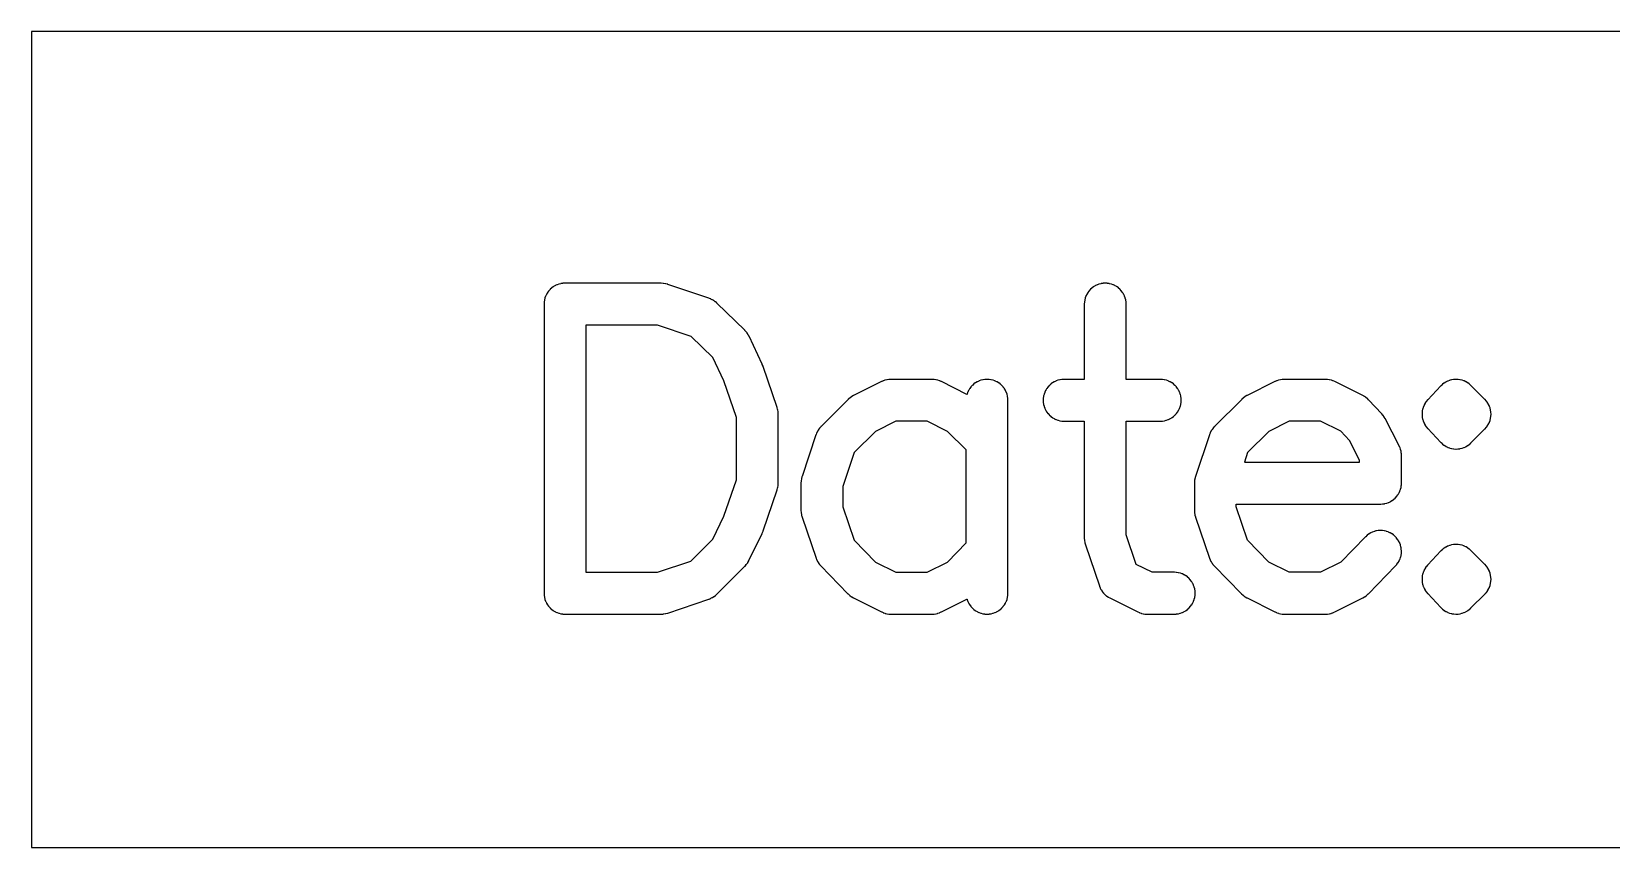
# Model space of a CAD drawing. Header units: inches. Extents: x -0.5 to 10, y -2.4 to 3.9.
# Drawn here: x 3.0309 to 3.2462, y -2.1846 to -2.0734 of the extents above; entities that cross this region are included whole.
import ezdxf

# ---------------------------------------------------------------- set-up
doc = ezdxf.new("R2010")
doc.units = ezdxf.units.IN

msp = doc.modelspace()

# ---------------------------------------------------------------- linework, layer by layer
for points in [[(3.79965, -2.18455), (3.79965, -2.07335), (3.03095, -2.07335), (3.03095, -2.18455)], [(3.10075, -2.14991), (3.10075, -2.14991), (3.100751, -2.149925), (3.100762, -2.150155), (3.100764, -2.150181), (3.100767, -2.150204), (3.100801, -2.150432), (3.100804, -2.150455), (3.10081, -2.15048), (3.100866, -2.150704), (3.100873, -2.15073), (3.10088, -2.150751), (3.100958, -2.150968), (3.100967, -2.150992), (3.100977, -2.151013), (3.101075, -2.151222), (3.101087, -2.151244), (3.101099, -2.151265), (3.101217, -2.151463), (3.101232, -2.151486), (3.101244, -2.151503), (3.101382, -2.151689), (3.101398, -2.15171), (3.101413, -2.151727), (3.101568, -2.151897), (3.101585, -2.151915), (3.101603, -2.151932), (3.101773, -2.152087), (3.10179, -2.152102), (3.101811, -2.152118), (3.101997, -2.152256), (3.102014, -2.152268), (3.102037, -2.152283), (3.102235, -2.152401), (3.102256, -2.152413), (3.102278, -2.152425), (3.102487, -2.152523), (3.102508, -2.152533), (3.102532, -2.152542), (3.102749, -2.15262), (3.10277, -2.152627), (3.102796, -2.152634), (3.10302, -2.15269), (3.103045, -2.152696), (3.103068, -2.152699), (3.103296, -2.152733), (3.103319, -2.152736), (3.103345, -2.152738), (3.103575, -2.152749), (3.10359, -2.15275), (3.1036, -2.15275), (3.1167, -2.15275), (3.116709, -2.15275), (3.116727, -2.152749), (3.116983, -2.152735), (3.11701, -2.152733), (3.11701, -2.152733), (3.117037, -2.152729), (3.11729, -2.152688), (3.117319, -2.152682), (3.117319, -2.152682), (3.117343, -2.152676), (3.11759, -2.152607), (3.117602, -2.152603), (3.117616, -2.152599), (3.123216, -2.150699), (3.123229, -2.150694), (3.123237, -2.150691), (3.123438, -2.150613), (3.123457, -2.150605), (3.12348, -2.150594), (3.123672, -2.150497), (3.123693, -2.150486), (3.123712, -2.150475), (3.123895, -2.150361), (3.123913, -2.150349), (3.123933, -2.150335), (3.124104, -2.150205), (3.124122, -2.150191), (3.12414, -2.150176), (3.124299, -2.150031), (3.124304, -2.150026), (3.124315, -2.150015), (3.128115, -2.146215), (3.128128, -2.146202), (3.128134, -2.146195), (3.128308, -2.146001), (3.128327, -2.145978), (3.128327, -2.145978), (3.128343, -2.145958), (3.128494, -2.145746), (3.12851, -2.145721), (3.12851, -2.145721), (3.128523, -2.145699), (3.12865, -2.145471), (3.128657, -2.145459), (3.128663, -2.145447), (3.130463, -2.141747), (3.130468, -2.141736), (3.130476, -2.141718), (3.130588, -2.141445), (3.130594, -2.14143), (3.130599, -2.141416), (3.132499, -2.135816), (3.132503, -2.135802), (3.132507, -2.13579), (3.132576, -2.135543), (3.132582, -2.135519), (3.132582, -2.135519), (3.132588, -2.13549), (3.132629, -2.135237), (3.132633, -2.13521), (3.132633, -2.13521), (3.132635, -2.135183), (3.132649, -2.134927), (3.13265, -2.134909), (3.13265, -2.1349), (3.13265, -2.1255), (3.13265, -2.125491), (3.132649, -2.125473), (3.132635, -2.125217), (3.132633, -2.12519), (3.132633, -2.12519), (3.132629, -2.125163), (3.132588, -2.12491), (3.132582, -2.124881), (3.132582, -2.124881), (3.132576, -2.124857), (3.132507, -2.12461), (3.132503, -2.124598), (3.132499, -2.124584), (3.130599, -2.118984), (3.130591, -2.118964), (3.130589, -2.118957), (3.130487, -2.118706), (3.130482, -2.118695), (3.130476, -2.11868), (3.128676, -2.11488), (3.128671, -2.11487), (3.128666, -2.11486), (3.128568, -2.114675), (3.128555, -2.114653), (3.128545, -2.114637), (3.128431, -2.114461), (3.12842, -2.114445), (3.128405, -2.114425), (3.128276, -2.11426), (3.128261, -2.114242), (3.128247, -2.114226), (3.128104, -2.114074), (3.128099, -2.114068), (3.128088, -2.114058), (3.124288, -2.110358), (3.124281, -2.110352), (3.124272, -2.110343), (3.124116, -2.110204), (3.124098, -2.110189), (3.124081, -2.110176), (3.123913, -2.110051), (3.123894, -2.110037), (3.123877, -2.110026), (3.123698, -2.109917), (3.123679, -2.109906), (3.123659, -2.109896), (3.123472, -2.109803), (3.123453, -2.109794), (3.123431, -2.109785), (3.123237, -2.109709), (3.123233, -2.109707), (3.123216, -2.109701), (3.117616, -2.107801), (3.117602, -2.107797), (3.11759, -2.107793), (3.117343, -2.107724), (3.117319, -2.107718), (3.117319, -2.107718), (3.11729, -2.107712), (3.117037, -2.107671), (3.11701, -2.107667), (3.11701, -2.107667), (3.116983, -2.107665), (3.116727, -2.107651), (3.116709, -2.10765), (3.1167, -2.10765), (3.1036, -2.10765), (3.10359, -2.10765), (3.103575, -2.107651), (3.103345, -2.107662), (3.103319, -2.107664), (3.103296, -2.107667), (3.103068, -2.107701), (3.103045, -2.107704), (3.10302, -2.10771), (3.102796, -2.107766), (3.10277, -2.107773), (3.102749, -2.10778), (3.102532, -2.107858), (3.102508, -2.107867), (3.102487, -2.107877), (3.102278, -2.107975), (3.102256, -2.107987), (3.102235, -2.107999), (3.102037, -2.108117), (3.102014, -2.108132), (3.101997, -2.108144), (3.101811, -2.108282), (3.10179, -2.108298), (3.101773, -2.108313), (3.101603, -2.108468), (3.101585, -2.108485), (3.101568, -2.108503), (3.101413, -2.108673), (3.101398, -2.10869), (3.101382, -2.108711), (3.101244, -2.108897), (3.101232, -2.108914), (3.101217, -2.108937), (3.101099, -2.109135), (3.101087, -2.109156), (3.101075, -2.109178), (3.100977, -2.109387), (3.100967, -2.109408), (3.100958, -2.109432), (3.10088, -2.109649), (3.100873, -2.10967), (3.100866, -2.109696), (3.10081, -2.10992), (3.100804, -2.109945), (3.100801, -2.109968), (3.100767, -2.110196), (3.100764, -2.110219), (3.100762, -2.110245), (3.100751, -2.110475), (3.10075, -2.11049), (3.10075, -2.1105), (3.10075, -2.1499)], [(3.17435, -2.12645), (3.17435, -2.1424), (3.17435, -2.142409), (3.174351, -2.142427), (3.174365, -2.142683), (3.174367, -2.14271), (3.174367, -2.14271), (3.174371, -2.142737), (3.174412, -2.14299), (3.174418, -2.143019), (3.174418, -2.143019), (3.174424, -2.143043), (3.174493, -2.14329), (3.174497, -2.143302), (3.174501, -2.143316), (3.176401, -2.148916), (3.176406, -2.148928), (3.17641, -2.148939), (3.176494, -2.149152), (3.176503, -2.149173), (3.176514, -2.149196), (3.176618, -2.1494), (3.176628, -2.149418), (3.176642, -2.149442), (3.176766, -2.149635), (3.17678, -2.149655), (3.176794, -2.149675), (3.176936, -2.149854), (3.176951, -2.149872), (3.176968, -2.149891), (3.177127, -2.150056), (3.177144, -2.150073), (3.177163, -2.15009), (3.177337, -2.150238), (3.177354, -2.150253), (3.177375, -2.150268), (3.177563, -2.150399), (3.177584, -2.150413), (3.177604, -2.150425), (3.177804, -2.150538), (3.177813, -2.150543), (3.177825, -2.150549), (3.181625, -2.152449), (3.181634, -2.152453), (3.181646, -2.152459), (3.181846, -2.152547), (3.181864, -2.152555), (3.181889, -2.152564), (3.182095, -2.152634), (3.182114, -2.15264), (3.18214, -2.152646), (3.182352, -2.152696), (3.182375, -2.152701), (3.182397, -2.152705), (3.182613, -2.152735), (3.182634, -2.152738), (3.182659, -2.152739), (3.182877, -2.152749), (3.182889, -2.15275), (3.1829, -2.15275), (3.1866, -2.15275), (3.18661, -2.15275), (3.186625, -2.152749), (3.186855, -2.152738), (3.186881, -2.152736), (3.186904, -2.152733), (3.187132, -2.152699), (3.187155, -2.152696), (3.18718, -2.15269), (3.187404, -2.152634), (3.18743, -2.152627), (3.187451, -2.15262), (3.187668, -2.152542), (3.187692, -2.152533), (3.187713, -2.152523), (3.187922, -2.152425), (3.187944, -2.152413), (3.187965, -2.152401), (3.188163, -2.152283), (3.188186, -2.152268), (3.188203, -2.152256), (3.188389, -2.152118), (3.18841, -2.152102), (3.188427, -2.152087), (3.188597, -2.151932), (3.188615, -2.151915), (3.188632, -2.151897), (3.188787, -2.151727), (3.188802, -2.15171), (3.188818, -2.151689), (3.188956, -2.151503), (3.188968, -2.151486), (3.188983, -2.151463), (3.189101, -2.151265), (3.189113, -2.151244), (3.189125, -2.151222), (3.189223, -2.151013), (3.189233, -2.150992), (3.189242, -2.150968), (3.18932, -2.150751), (3.189327, -2.15073), (3.189334, -2.150704), (3.18939, -2.15048), (3.189396, -2.150455), (3.189399, -2.150432), (3.189433, -2.150204), (3.189436, -2.150181), (3.189438, -2.150155), (3.189449, -2.149925), (3.18945, -2.1499), (3.189449, -2.149875), (3.189438, -2.149645), (3.189436, -2.149619), (3.189433, -2.149596), (3.189399, -2.149368), (3.189396, -2.149345), (3.18939, -2.14932), (3.189334, -2.149096), (3.189327, -2.14907), (3.18932, -2.149049), (3.189242, -2.148832), (3.189233, -2.148808), (3.189223, -2.148787), (3.189125, -2.148578), (3.189113, -2.148556), (3.189101, -2.148535), (3.188983, -2.148337), (3.188968, -2.148314), (3.188956, -2.148297), (3.188818, -2.148111), (3.188802, -2.14809), (3.188787, -2.148073), (3.188632, -2.147903), (3.188615, -2.147885), (3.188597, -2.147868), (3.188427, -2.147713), (3.18841, -2.147698), (3.188389, -2.147682), (3.188203, -2.147544), (3.188186, -2.147532), (3.188163, -2.147517), (3.187965, -2.147399), (3.187944, -2.147387), (3.187922, -2.147375), (3.187713, -2.147277), (3.187692, -2.147267), (3.187668, -2.147258), (3.187451, -2.14718), (3.18743, -2.147173), (3.187404, -2.147166), (3.18718, -2.14711), (3.187155, -2.147104), (3.187132, -2.147101), (3.186904, -2.147067), (3.186881, -2.147064), (3.186855, -2.147062), (3.186625, -2.147051), (3.18661, -2.14705), (3.1866, -2.14705), (3.183573, -2.14705), (3.181422, -2.145975), (3.18005, -2.14193), (3.18005, -2.12645), (3.1847, -2.12645), (3.18471, -2.12645), (3.184725, -2.126449), (3.184955, -2.126438), (3.184981, -2.126436), (3.185004, -2.126433), (3.185232, -2.126399), (3.185255, -2.126396), (3.18528, -2.12639), (3.185504, -2.126334), (3.18553, -2.126327), (3.185551, -2.12632), (3.185768, -2.126242), (3.185792, -2.126233), (3.185813, -2.126223), (3.186022, -2.126125), (3.186044, -2.126113), (3.186065, -2.126101), (3.186263, -2.125983), (3.186286, -2.125968), (3.186303, -2.125956), (3.186489, -2.125818), (3.18651, -2.125802), (3.186527, -2.125787), (3.186697, -2.125632), (3.186715, -2.125615), (3.186732, -2.125597), (3.186887, -2.125427), (3.186902, -2.12541), (3.186918, -2.125389), (3.187056, -2.125203), (3.187068, -2.125186), (3.187083, -2.125163), (3.187201, -2.124965), (3.187213, -2.124944), (3.187225, -2.124922), (3.187323, -2.124713), (3.187333, -2.124692), (3.187342, -2.124668), (3.18742, -2.124451), (3.187427, -2.12443), (3.187434, -2.124404), (3.18749, -2.12418), (3.187496, -2.124155), (3.187499, -2.124132), (3.187533, -2.123904), (3.187536, -2.123881), (3.187538, -2.123855), (3.187549, -2.123625), (3.18755, -2.1236), (3.187549, -2.123575), (3.187538, -2.123345), (3.187536, -2.123319), (3.187533, -2.123296), (3.187499, -2.123068), (3.187496, -2.123045), (3.18749, -2.12302), (3.187434, -2.122796), (3.187427, -2.12277), (3.18742, -2.122749), (3.187342, -2.122532), (3.187333, -2.122508), (3.187323, -2.122487), (3.187225, -2.122278), (3.187213, -2.122256), (3.187201, -2.122235), (3.187083, -2.122037), (3.187068, -2.122014), (3.187056, -2.121997), (3.186918, -2.121811), (3.186902, -2.12179), (3.186887, -2.121773), (3.186732, -2.121603), (3.186715, -2.121585), (3.186697, -2.121568), (3.186527, -2.121413), (3.18651, -2.121398), (3.186489, -2.121382), (3.186303, -2.121244), (3.186286, -2.121232), (3.186263, -2.121217), (3.186065, -2.121099), (3.186044, -2.121087), (3.186022, -2.121075), (3.185813, -2.120977), (3.185792, -2.120967), (3.185768, -2.120958), (3.185551, -2.12088), (3.18553, -2.120873), (3.185504, -2.120866), (3.18528, -2.12081), (3.185255, -2.120804), (3.185232, -2.120801), (3.185004, -2.120767), (3.184981, -2.120764), (3.184955, -2.120762), (3.184725, -2.120751), (3.18471, -2.12075), (3.1847, -2.12075), (3.18005, -2.12075), (3.18005, -2.1105), (3.18005, -2.11049), (3.180049, -2.110475), (3.180038, -2.110245), (3.180036, -2.110219), (3.180033, -2.110196), (3.179999, -2.109968), (3.179996, -2.109945), (3.17999, -2.10992), (3.179934, -2.109696), (3.179927, -2.10967), (3.17992, -2.109649), (3.179842, -2.109432), (3.179833, -2.109408), (3.179823, -2.109387), (3.179725, -2.109178), (3.179713, -2.109156), (3.179701, -2.109135), (3.179583, -2.108937), (3.179568, -2.108914), (3.179556, -2.108897), (3.179418, -2.108711), (3.179402, -2.10869), (3.179387, -2.108673), (3.179232, -2.108503), (3.179215, -2.108485), (3.179197, -2.108468), (3.179027, -2.108313), (3.17901, -2.108298), (3.178989, -2.108282), (3.178803, -2.108144), (3.178786, -2.108132), (3.178763, -2.108117), (3.178565, -2.107999), (3.178544, -2.107987), (3.178522, -2.107975), (3.178313, -2.107877), (3.178292, -2.107867), (3.178268, -2.107858), (3.178051, -2.10778), (3.17803, -2.107773), (3.178004, -2.107766), (3.17778, -2.10771), (3.177755, -2.107704), (3.177732, -2.107701), (3.177504, -2.107667), (3.177481, -2.107664), (3.177455, -2.107662), (3.177225, -2.107651), (3.1772, -2.10765), (3.177175, -2.107651), (3.176945, -2.107662), (3.176919, -2.107664), (3.176896, -2.107667), (3.176668, -2.107701), (3.176645, -2.107704), (3.17662, -2.10771), (3.176396, -2.107766), (3.17637, -2.107773), (3.176349, -2.10778), (3.176132, -2.107858), (3.176108, -2.107867), (3.176087, -2.107877), (3.175878, -2.107975), (3.175856, -2.107987), (3.175835, -2.107999), (3.175637, -2.108117), (3.175614, -2.108132), (3.175597, -2.108144), (3.175411, -2.108282), (3.17539, -2.108298), (3.175373, -2.108313), (3.175203, -2.108468), (3.175185, -2.108485), (3.175168, -2.108503), (3.175013, -2.108673), (3.174998, -2.10869), (3.174982, -2.108711), (3.174844, -2.108897), (3.174832, -2.108914), (3.174817, -2.108937), (3.174699, -2.109135), (3.174687, -2.109156), (3.174675, -2.109178), (3.174577, -2.109387), (3.174567, -2.109408), (3.174558, -2.109432), (3.17448, -2.109649), (3.174473, -2.10967), (3.174466, -2.109696), (3.17441, -2.10992), (3.174404, -2.109945), (3.174401, -2.109968), (3.174367, -2.110196), (3.174364, -2.110219), (3.174362, -2.110245), (3.174351, -2.110475), (3.17435, -2.11049), (3.17435, -2.1105), (3.17435, -2.12075), (3.1716, -2.12075), (3.17159, -2.12075), (3.171575, -2.120751), (3.171345, -2.120762), (3.171319, -2.120764), (3.171296, -2.120767), (3.171068, -2.120801), (3.171045, -2.120804), (3.17102, -2.12081), (3.170796, -2.120866), (3.17077, -2.120873), (3.170749, -2.12088), (3.170532, -2.120958), (3.170508, -2.120967), (3.170487, -2.120977), (3.170278, -2.121075), (3.170256, -2.121087), (3.170235, -2.121099), (3.170037, -2.121217), (3.170014, -2.121232), (3.169997, -2.121244), (3.169811, -2.121382), (3.16979, -2.121398), (3.169773, -2.121413), (3.169603, -2.121568), (3.169585, -2.121585), (3.169568, -2.121603), (3.169413, -2.121773), (3.169398, -2.12179), (3.169382, -2.121811), (3.169244, -2.121997), (3.169232, -2.122014), (3.169217, -2.122037), (3.169099, -2.122235), (3.169087, -2.122256), (3.169075, -2.122278), (3.168977, -2.122487), (3.168967, -2.122508), (3.168958, -2.122532), (3.16888, -2.122749), (3.168873, -2.12277), (3.168866, -2.122796), (3.16881, -2.12302), (3.168804, -2.123045), (3.168801, -2.123068), (3.168767, -2.123296), (3.168764, -2.123319), (3.168762, -2.123345), (3.168751, -2.123575), (3.16875, -2.1236), (3.168751, -2.123625), (3.168762, -2.123855), (3.168764, -2.123881), (3.168767, -2.123904), (3.168801, -2.124132), (3.168804, -2.124155), (3.16881, -2.12418), (3.168866, -2.124404), (3.168873, -2.12443), (3.16888, -2.124451), (3.168958, -2.124668), (3.168967, -2.124692), (3.168977, -2.124713), (3.169075, -2.124922), (3.169087, -2.124944), (3.169099, -2.124965), (3.169217, -2.125163), (3.169232, -2.125186), (3.169244, -2.125203), (3.169382, -2.125389), (3.169398, -2.12541), (3.169413, -2.125427), (3.169568, -2.125597), (3.169585, -2.125615), (3.169603, -2.125632), (3.169773, -2.125787), (3.16979, -2.125802), (3.169811, -2.125818), (3.169997, -2.125956), (3.170014, -2.125968), (3.170037, -2.125983), (3.170235, -2.126101), (3.170256, -2.126113), (3.170278, -2.126125), (3.170487, -2.126223), (3.170508, -2.126233), (3.170532, -2.126242), (3.170749, -2.12632), (3.17077, -2.126327), (3.170796, -2.126334), (3.17102, -2.12639), (3.171045, -2.126396), (3.171068, -2.126399), (3.171296, -2.126433), (3.171319, -2.126436), (3.171345, -2.126438), (3.171575, -2.126449), (3.17159, -2.12645), (3.1716, -2.12645)], [(3.10645, -2.11335), (3.10645, -2.14705), (3.11623, -2.14705), (3.120755, -2.145515), (3.123746, -2.142523), (3.125259, -2.139414), (3.12695, -2.13443), (3.12695, -2.12597), (3.125254, -2.120971), (3.123744, -2.117784), (3.120774, -2.114892), (3.11623, -2.11335)], [(3.158366, -2.122797), (3.154875, -2.121051), (3.154866, -2.121047), (3.154854, -2.121041), (3.154654, -2.120953), (3.154636, -2.120945), (3.154611, -2.120936), (3.154405, -2.120866), (3.154386, -2.12086), (3.15436, -2.120854), (3.154148, -2.120804), (3.154125, -2.120799), (3.154103, -2.120795), (3.153887, -2.120765), (3.153866, -2.120762), (3.153841, -2.120761), (3.153623, -2.120751), (3.153611, -2.12075), (3.1536, -2.12075), (3.148, -2.12075), (3.147989, -2.12075), (3.147977, -2.120751), (3.147759, -2.120761), (3.147734, -2.120762), (3.147713, -2.120765), (3.147497, -2.120795), (3.147475, -2.120799), (3.147452, -2.120804), (3.14724, -2.120854), (3.147214, -2.12086), (3.147195, -2.120866), (3.146989, -2.120936), (3.146964, -2.120945), (3.146946, -2.120953), (3.146746, -2.121041), (3.146734, -2.121047), (3.146725, -2.121051), (3.142925, -2.122951), (3.142914, -2.122957), (3.142902, -2.122964), (3.142683, -2.123088), (3.142661, -2.123101), (3.142661, -2.123101), (3.142638, -2.123117), (3.142433, -2.123264), (3.142414, -2.123279), (3.142414, -2.123279), (3.142392, -2.123298), (3.142204, -2.123466), (3.142194, -2.123476), (3.142185, -2.123485), (3.138485, -2.127185), (3.138474, -2.127196), (3.138469, -2.127202), (3.138322, -2.127363), (3.138307, -2.12738), (3.138292, -2.127398), (3.138161, -2.127572), (3.138148, -2.127591), (3.138135, -2.12761), (3.138021, -2.127796), (3.138009, -2.127816), (3.137998, -2.127836), (3.137901, -2.128031), (3.137891, -2.128054), (3.137882, -2.128074), (3.137804, -2.128277), (3.137801, -2.128286), (3.137796, -2.128299), (3.135896, -2.133999), (3.135891, -2.134016), (3.135888, -2.134024), (3.135822, -2.134267), (3.135816, -2.134292), (3.135816, -2.134292), (3.13581, -2.13432), (3.13577, -2.134568), (3.135767, -2.134592), (3.135767, -2.134592), (3.135764, -2.134622), (3.135751, -2.134873), (3.13575, -2.134891), (3.13575, -2.1349), (3.13575, -2.1386), (3.13575, -2.138609), (3.135751, -2.138627), (3.135765, -2.138883), (3.135767, -2.13891), (3.135767, -2.13891), (3.135771, -2.138937), (3.135812, -2.13919), (3.135818, -2.139219), (3.135818, -2.139219), (3.135824, -2.139243), (3.135893, -2.13949), (3.135897, -2.139502), (3.135901, -2.139516), (3.137801, -2.145116), (3.137807, -2.145133), (3.137809, -2.145137), (3.137885, -2.145331), (3.137894, -2.145353), (3.137903, -2.145372), (3.137996, -2.145559), (3.138006, -2.145579), (3.138017, -2.145598), (3.138126, -2.145777), (3.138137, -2.145794), (3.138151, -2.145813), (3.138276, -2.145981), (3.138289, -2.145998), (3.138304, -2.146016), (3.138443, -2.146172), (3.138452, -2.146181), (3.138458, -2.146188), (3.142158, -2.149988), (3.142167, -2.149997), (3.142178, -2.150008), (3.142371, -2.150185), (3.142391, -2.150202), (3.142391, -2.150202), (3.142414, -2.150221), (3.142626, -2.150375), (3.142647, -2.15039), (3.142647, -2.15039), (3.142673, -2.150406), (3.142901, -2.150536), (3.142915, -2.150544), (3.142925, -2.150549), (3.146725, -2.152449), (3.146734, -2.152453), (3.146746, -2.152459), (3.146946, -2.152547), (3.146964, -2.152555), (3.146989, -2.152564), (3.147195, -2.152634), (3.147214, -2.15264), (3.14724, -2.152646), (3.147452, -2.152696), (3.147475, -2.152701), (3.147497, -2.152705), (3.147713, -2.152735), (3.147734, -2.152738), (3.147759, -2.152739), (3.147977, -2.152749), (3.147989, -2.15275), (3.148, -2.15275), (3.1536, -2.15275), (3.153611, -2.15275), (3.153623, -2.152749), (3.153841, -2.152739), (3.153866, -2.152738), (3.153887, -2.152735), (3.154103, -2.152705), (3.154125, -2.152701), (3.154148, -2.152696), (3.15436, -2.152646), (3.154386, -2.15264), (3.154405, -2.152634), (3.154611, -2.152564), (3.154636, -2.152555), (3.154654, -2.152547), (3.154854, -2.152459), (3.154866, -2.152453), (3.154875, -2.152449), (3.158366, -2.150703), (3.158366, -2.150704), (3.158373, -2.15073), (3.15838, -2.150751), (3.158458, -2.150968), (3.158467, -2.150992), (3.158477, -2.151013), (3.158575, -2.151222), (3.158587, -2.151244), (3.158599, -2.151265), (3.158717, -2.151463), (3.158732, -2.151486), (3.158744, -2.151503), (3.158882, -2.151689), (3.158898, -2.15171), (3.158913, -2.151727), (3.159068, -2.151897), (3.159085, -2.151915), (3.159103, -2.151932), (3.159273, -2.152087), (3.15929, -2.152102), (3.159311, -2.152118), (3.159497, -2.152256), (3.159514, -2.152268), (3.159537, -2.152283), (3.159735, -2.152401), (3.159756, -2.152413), (3.159778, -2.152425), (3.159987, -2.152523), (3.160008, -2.152533), (3.160032, -2.152542), (3.160249, -2.15262), (3.16027, -2.152627), (3.160296, -2.152634), (3.16052, -2.15269), (3.160545, -2.152696), (3.160568, -2.152699), (3.160796, -2.152733), (3.160819, -2.152736), (3.160845, -2.152738), (3.161075, -2.152749), (3.1611, -2.15275), (3.161125, -2.152749), (3.161355, -2.152738), (3.161381, -2.152736), (3.161404, -2.152733), (3.161632, -2.152699), (3.161655, -2.152696), (3.16168, -2.15269), (3.161904, -2.152634), (3.16193, -2.152627), (3.161951, -2.15262), (3.162168, -2.152542), (3.162192, -2.152533), (3.162213, -2.152523), (3.162422, -2.152425), (3.162444, -2.152413), (3.162465, -2.152401), (3.162663, -2.152283), (3.162686, -2.152268), (3.162703, -2.152256), (3.162889, -2.152118), (3.16291, -2.152102), (3.162927, -2.152087), (3.163097, -2.151932), (3.163115, -2.151915), (3.163132, -2.151897), (3.163287, -2.151727), (3.163302, -2.15171), (3.163318, -2.151689), (3.163456, -2.151503), (3.163468, -2.151486), (3.163483, -2.151463), (3.163601, -2.151265), (3.163613, -2.151244), (3.163625, -2.151222), (3.163723, -2.151013), (3.163733, -2.150992), (3.163742, -2.150968), (3.16382, -2.150751), (3.163827, -2.15073), (3.163834, -2.150704), (3.16389, -2.15048), (3.163896, -2.150455), (3.163899, -2.150432), (3.163933, -2.150204), (3.163936, -2.150181), (3.163938, -2.150155), (3.163949, -2.149925), (3.16395, -2.14991), (3.16395, -2.1499), (3.16395, -2.1236), (3.16395, -2.12359), (3.163949, -2.123575), (3.163938, -2.123345), (3.163936, -2.123319), (3.163933, -2.123296), (3.163899, -2.123068), (3.163896, -2.123045), (3.16389, -2.12302), (3.163834, -2.122796), (3.163827, -2.12277), (3.16382, -2.122749), (3.163742, -2.122532), (3.163733, -2.122508), (3.163723, -2.122487), (3.163625, -2.122278), (3.163613, -2.122256), (3.163601, -2.122235), (3.163483, -2.122037), (3.163468, -2.122014), (3.163456, -2.121997), (3.163318, -2.121811), (3.163302, -2.12179), (3.163287, -2.121773), (3.163132, -2.121603), (3.163115, -2.121585), (3.163097, -2.121568), (3.162927, -2.121413), (3.16291, -2.121398), (3.162889, -2.121382), (3.162703, -2.121244), (3.162686, -2.121232), (3.162663, -2.121217), (3.162465, -2.121099), (3.162444, -2.121087), (3.162422, -2.121075), (3.162213, -2.120977), (3.162192, -2.120967), (3.162168, -2.120958), (3.161951, -2.12088), (3.16193, -2.120873), (3.161904, -2.120866), (3.16168, -2.12081), (3.161655, -2.120804), (3.161632, -2.120801), (3.161404, -2.120767), (3.161381, -2.120764), (3.161355, -2.120762), (3.161125, -2.120751), (3.1611, -2.12075), (3.161075, -2.120751), (3.160845, -2.120762), (3.160819, -2.120764), (3.160796, -2.120767), (3.160568, -2.120801), (3.160545, -2.120804), (3.16052, -2.12081), (3.160296, -2.120866), (3.16027, -2.120873), (3.160249, -2.12088), (3.160032, -2.120958), (3.160008, -2.120967), (3.159987, -2.120977), (3.159778, -2.121075), (3.159756, -2.121087), (3.159735, -2.121099), (3.159537, -2.121217), (3.159514, -2.121232), (3.159497, -2.121244), (3.159311, -2.121382), (3.15929, -2.121398), (3.159273, -2.121413), (3.159103, -2.121568), (3.159085, -2.121585), (3.159068, -2.121603), (3.158913, -2.121773), (3.158898, -2.12179), (3.158882, -2.121811), (3.158744, -2.121997), (3.158732, -2.122014), (3.158717, -2.122037), (3.158599, -2.122235), (3.158587, -2.122256), (3.158575, -2.122278), (3.158477, -2.122487), (3.158467, -2.122508), (3.158458, -2.122532), (3.15838, -2.122749), (3.158373, -2.12277), (3.158366, -2.122796)], [(3.18935, -2.13489), (3.18935, -2.13489), (3.18935, -2.1349), (3.18935, -2.1386), (3.18935, -2.138609), (3.189351, -2.138627), (3.189365, -2.138883), (3.189367, -2.13891), (3.189367, -2.13891), (3.189371, -2.138937), (3.189412, -2.13919), (3.189418, -2.139219), (3.189418, -2.139219), (3.189424, -2.139243), (3.189493, -2.13949), (3.189497, -2.139502), (3.189501, -2.139516), (3.191401, -2.145116), (3.191407, -2.145133), (3.191409, -2.145137), (3.191485, -2.145331), (3.191494, -2.145353), (3.191503, -2.145372), (3.191596, -2.145559), (3.191606, -2.145579), (3.191617, -2.145598), (3.191726, -2.145777), (3.191737, -2.145794), (3.191751, -2.145813), (3.191876, -2.145981), (3.191889, -2.145998), (3.191904, -2.146016), (3.192043, -2.146172), (3.192052, -2.146181), (3.192058, -2.146188), (3.195758, -2.149988), (3.195767, -2.149997), (3.195778, -2.150008), (3.195971, -2.150185), (3.195991, -2.150202), (3.195991, -2.150202), (3.196014, -2.150221), (3.196226, -2.150375), (3.196247, -2.15039), (3.196247, -2.15039), (3.196273, -2.150406), (3.196501, -2.150536), (3.196515, -2.150544), (3.196525, -2.150549), (3.200325, -2.152449), (3.200334, -2.152453), (3.200346, -2.152459), (3.200546, -2.152547), (3.200564, -2.152555), (3.200589, -2.152564), (3.200795, -2.152634), (3.200814, -2.15264), (3.20084, -2.152646), (3.201052, -2.152696), (3.201075, -2.152701), (3.201097, -2.152705), (3.201313, -2.152735), (3.201334, -2.152738), (3.201359, -2.152739), (3.201577, -2.152749), (3.201589, -2.15275), (3.2016, -2.15275), (3.2072, -2.15275), (3.207211, -2.15275), (3.207223, -2.152749), (3.207441, -2.152739), (3.207466, -2.152738), (3.207487, -2.152735), (3.207703, -2.152705), (3.207725, -2.152701), (3.207748, -2.152696), (3.20796, -2.152646), (3.207986, -2.15264), (3.208005, -2.152634), (3.208211, -2.152564), (3.208236, -2.152555), (3.208254, -2.152547), (3.208454, -2.152459), (3.208466, -2.152453), (3.208475, -2.152449), (3.212275, -2.150549), (3.212285, -2.150544), (3.212299, -2.150536), (3.212527, -2.150406), (3.212553, -2.15039), (3.212553, -2.15039), (3.212574, -2.150375), (3.212786, -2.150221), (3.212809, -2.150202), (3.212809, -2.150202), (3.212829, -2.150185), (3.213022, -2.150008), (3.213033, -2.149997), (3.213042, -2.149988), (3.216742, -2.146188), (3.216752, -2.146177), (3.216759, -2.14617), (3.216911, -2.145997), (3.216926, -2.145979), (3.216942, -2.145959), (3.217077, -2.145772), (3.217091, -2.145751), (3.217103, -2.145731), (3.217219, -2.145531), (3.217231, -2.14551), (3.217242, -2.145488), (3.217338, -2.145278), (3.217348, -2.145254), (3.217356, -2.145232), (3.217431, -2.145014), (3.217438, -2.14499), (3.217444, -2.144967), (3.217497, -2.144743), (3.217502, -2.144719), (3.217506, -2.144694), (3.217537, -2.144466), (3.217539, -2.144445), (3.217541, -2.144417), (3.217549, -2.144187), (3.21755, -2.144164), (3.217549, -2.144137), (3.217534, -2.143907), (3.217532, -2.143883), (3.217529, -2.143859), (3.217492, -2.143631), (3.217487, -2.143604), (3.217482, -2.143583), (3.217423, -2.14336), (3.217415, -2.143334), (3.217408, -2.143313), (3.217327, -2.143097), (3.217318, -2.143073), (3.217308, -2.143052), (3.217207, -2.142845), (3.217194, -2.142821), (3.217183, -2.142802), (3.217062, -2.142606), (3.217048, -2.142584), (3.217034, -2.142565), (3.216894, -2.142382), (3.216877, -2.142361), (3.216863, -2.142344), (3.216705, -2.142176), (3.216688, -2.142158), (3.21667, -2.142141), (3.216497, -2.141989), (3.216479, -2.141974), (3.216459, -2.141958), (3.216272, -2.141823), (3.216251, -2.141809), (3.216231, -2.141797), (3.216031, -2.141681), (3.21601, -2.141669), (3.215988, -2.141658), (3.215778, -2.141562), (3.215754, -2.141552), (3.215732, -2.141544), (3.215514, -2.141469), (3.21549, -2.141462), (3.215467, -2.141456), (3.215243, -2.141403), (3.215219, -2.141398), (3.215194, -2.141394), (3.214966, -2.141363), (3.214945, -2.141361), (3.214917, -2.141359), (3.214687, -2.141351), (3.214664, -2.14135), (3.214637, -2.141351), (3.214407, -2.141366), (3.214383, -2.141368), (3.214359, -2.141371), (3.214131, -2.141408), (3.214104, -2.141413), (3.214083, -2.141418), (3.21386, -2.141477), (3.213834, -2.141485), (3.213813, -2.141492), (3.213597, -2.141573), (3.213573, -2.141582), (3.213552, -2.141592), (3.213345, -2.141693), (3.213321, -2.141706), (3.213302, -2.141717), (3.213106, -2.141838), (3.213084, -2.141852), (3.213065, -2.141866), (3.212882, -2.142006), (3.212861, -2.142023), (3.212844, -2.142037), (3.212676, -2.142195), (3.212668, -2.142202), (3.212658, -2.142212), (3.209294, -2.145666), (3.206527, -2.14705), (3.202273, -2.14705), (3.199506, -2.145666), (3.196592, -2.142674), (3.19505, -2.13813), (3.19505, -2.13775), (3.2147, -2.13775), (3.21471, -2.13775), (3.214725, -2.137749), (3.214955, -2.137738), (3.214981, -2.137736), (3.215004, -2.137733), (3.215232, -2.137699), (3.215255, -2.137696), (3.21528, -2.13769), (3.215504, -2.137634), (3.21553, -2.137627), (3.215551, -2.13762), (3.215768, -2.137542), (3.215792, -2.137533), (3.215813, -2.137523), (3.216022, -2.137425), (3.216044, -2.137413), (3.216065, -2.137401), (3.216263, -2.137283), (3.216286, -2.137268), (3.216303, -2.137256), (3.216489, -2.137118), (3.21651, -2.137102), (3.216527, -2.137087), (3.216697, -2.136932), (3.216715, -2.136915), (3.216732, -2.136897), (3.216887, -2.136727), (3.216902, -2.13671), (3.216918, -2.136689), (3.217056, -2.136503), (3.217068, -2.136486), (3.217083, -2.136463), (3.217201, -2.136265), (3.217213, -2.136244), (3.217225, -2.136222), (3.217323, -2.136013), (3.217333, -2.135992), (3.217342, -2.135968), (3.21742, -2.135751), (3.217427, -2.13573), (3.217434, -2.135704), (3.21749, -2.13548), (3.217496, -2.135455), (3.217499, -2.135432), (3.217533, -2.135204), (3.217536, -2.135181), (3.217538, -2.135155), (3.217549, -2.134925), (3.21755, -2.13491), (3.21755, -2.1349), (3.21755, -2.1311), (3.21755, -2.131089), (3.217549, -2.131076), (3.217539, -2.130854), (3.217537, -2.13083), (3.217534, -2.130806), (3.217503, -2.130586), (3.217499, -2.130562), (3.217494, -2.130539), (3.217441, -2.130323), (3.217436, -2.130303), (3.217428, -2.130277), (3.217355, -2.130066), (3.217346, -2.130042), (3.217338, -2.130022), (3.217246, -2.129819), (3.217244, -2.129816), (3.217235, -2.129798), (3.215335, -2.126098), (3.215327, -2.126082), (3.215324, -2.126077), (3.215213, -2.125885), (3.2152, -2.125863), (3.215188, -2.125845), (3.215059, -2.125663), (3.215042, -2.125641), (3.21503, -2.125626), (3.214885, -2.125457), (3.21488, -2.125452), (3.214869, -2.12544), (3.213069, -2.12354), (3.21306, -2.12353), (3.213054, -2.123524), (3.212906, -2.123382), (3.212892, -2.123368), (3.212874, -2.123353), (3.212715, -2.123224), (3.212698, -2.123211), (3.21268, -2.123198), (3.21251, -2.123083), (3.21249, -2.12307), (3.212473, -2.123061), (3.212294, -2.122961), (3.212279, -2.122953), (3.212275, -2.122951), (3.208475, -2.121051), (3.208466, -2.121047), (3.208454, -2.121041), (3.208254, -2.120953), (3.208236, -2.120945), (3.208211, -2.120936), (3.208005, -2.120866), (3.207986, -2.12086), (3.20796, -2.120854), (3.207748, -2.120804), (3.207725, -2.120799), (3.207703, -2.120795), (3.207487, -2.120765), (3.207466, -2.120762), (3.207441, -2.120761), (3.207223, -2.120751), (3.207211, -2.12075), (3.2072, -2.12075), (3.2016, -2.12075), (3.201589, -2.12075), (3.201577, -2.120751), (3.201359, -2.120761), (3.201334, -2.120762), (3.201313, -2.120765), (3.201097, -2.120795), (3.201075, -2.120799), (3.201052, -2.120804), (3.20084, -2.120854), (3.200814, -2.12086), (3.200795, -2.120866), (3.200589, -2.120936), (3.200564, -2.120945), (3.200546, -2.120953), (3.200346, -2.121041), (3.200334, -2.121047), (3.200325, -2.121051), (3.196525, -2.122951), (3.196514, -2.122957), (3.196502, -2.122964), (3.196283, -2.123088), (3.196261, -2.123101), (3.196261, -2.123101), (3.196238, -2.123117), (3.196033, -2.123264), (3.196014, -2.123279), (3.196014, -2.123279), (3.195992, -2.123298), (3.195804, -2.123466), (3.195794, -2.123476), (3.195785, -2.123485), (3.192085, -2.127185), (3.192074, -2.127196), (3.192069, -2.127202), (3.191922, -2.127363), (3.191907, -2.12738), (3.191892, -2.127398), (3.191761, -2.127572), (3.191748, -2.127591), (3.191735, -2.12761), (3.191621, -2.127796), (3.191609, -2.127816), (3.191598, -2.127836), (3.191501, -2.128031), (3.191491, -2.128054), (3.191482, -2.128074), (3.191404, -2.128277), (3.191401, -2.128286), (3.191396, -2.128299), (3.189496, -2.133999), (3.189491, -2.134016), (3.189488, -2.134024), (3.189485, -2.134035), (3.18948, -2.134049), (3.189473, -2.13407), (3.189466, -2.134096), (3.18944, -2.1342), (3.189422, -2.134267), (3.189416, -2.134292), (3.189416, -2.134292), (3.189411, -2.134318), (3.18941, -2.13432), (3.189404, -2.134345), (3.189401, -2.134368), (3.189381, -2.134503), (3.18937, -2.134568), (3.189367, -2.134592), (3.189367, -2.134592), (3.189366, -2.134606), (3.189364, -2.134619), (3.189362, -2.134645), (3.189351, -2.134875)], [(3.227005, -2.121575), (3.227005, -2.121575), (3.226997, -2.121568), (3.226823, -2.12141), (3.226804, -2.121394), (3.226785, -2.121379), (3.226596, -2.121239), (3.226575, -2.121225), (3.226554, -2.121212), (3.226353, -2.121092), (3.226333, -2.121081), (3.226308, -2.121069), (3.226096, -2.12097), (3.226071, -2.120959), (3.226049, -2.120951), (3.225828, -2.120873), (3.225803, -2.120866), (3.225803, -2.120866), (3.22578, -2.120859), (3.225552, -2.120805), (3.225525, -2.120799), (3.225503, -2.120795), (3.225271, -2.120763), (3.225243, -2.12076), (3.225243, -2.12076), (3.225221, -2.120759), (3.224986, -2.120751), (3.224958, -2.12075), (3.224958, -2.12075), (3.224937, -2.120751), (3.224702, -2.120766), (3.224674, -2.120769), (3.224653, -2.120772), (3.224421, -2.12081), (3.224398, -2.120814), (3.224398, -2.120814), (3.224373, -2.12082), (3.224146, -2.120881), (3.224126, -2.120887), (3.224099, -2.120897), (3.223879, -2.12098), (3.223858, -2.120989), (3.223858, -2.120989), (3.223834, -2.121), (3.223624, -2.121105), (3.223602, -2.121117), (3.22358, -2.121129), (3.223382, -2.121255), (3.223357, -2.121271), (3.223341, -2.121283), (3.223156, -2.121428), (3.223136, -2.121444), (3.223118, -2.12146), (3.222949, -2.121622), (3.222945, -2.121625), (3.222931, -2.12164), (3.221131, -2.12354), (3.221116, -2.123556), (3.221114, -2.123559), (3.22096, -2.123739), (3.220944, -2.123758), (3.220944, -2.123758), (3.220929, -2.123779), (3.220793, -2.123974), (3.220782, -2.123991), (3.220782, -2.123991), (3.220767, -2.124017), (3.220652, -2.124225), (3.220641, -2.124246), (3.220641, -2.124246), (3.220629, -2.12427), (3.220536, -2.124489), (3.220526, -2.124513), (3.220526, -2.124513), (3.220518, -2.124536), (3.220448, -2.124763), (3.22044, -2.124789), (3.22044, -2.124789), (3.220435, -2.124812), (3.220387, -2.125044), (3.220383, -2.125071), (3.220383, -2.125071), (3.22038, -2.125094), (3.220356, -2.125331), (3.220354, -2.125357), (3.220354, -2.125357), (3.220353, -2.125381), (3.220353, -2.125619), (3.220354, -2.125643), (3.220354, -2.125643), (3.220356, -2.125669), (3.22038, -2.125906), (3.220383, -2.125929), (3.220383, -2.125929), (3.220387, -2.125956), (3.220435, -2.126188), (3.22044, -2.126211), (3.22044, -2.126211), (3.220448, -2.126237), (3.220518, -2.126464), (3.220526, -2.126487), (3.220526, -2.126487), (3.220536, -2.126511), (3.220629, -2.12673), (3.220641, -2.126754), (3.220641, -2.126754), (3.220652, -2.126775), (3.220767, -2.126983), (3.220782, -2.127009), (3.220782, -2.127009), (3.220793, -2.127026), (3.220929, -2.127221), (3.220944, -2.127242), (3.220944, -2.127242), (3.22096, -2.127261), (3.221114, -2.127441), (3.221116, -2.127444), (3.221131, -2.12746), (3.222931, -2.12936), (3.222945, -2.129375), (3.222949, -2.129378), (3.223118, -2.12954), (3.223136, -2.129556), (3.223156, -2.129572), (3.223341, -2.129717), (3.223357, -2.129729), (3.223382, -2.129745), (3.22358, -2.129871), (3.223602, -2.129883), (3.223624, -2.129895), (3.223834, -2.13), (3.223858, -2.130011), (3.223858, -2.130011), (3.223879, -2.13002), (3.224099, -2.130103), (3.224126, -2.130113), (3.224146, -2.130119), (3.224373, -2.13018), (3.224398, -2.130186), (3.224398, -2.130186), (3.224421, -2.13019), (3.224653, -2.130228), (3.224674, -2.130231), (3.224702, -2.130234), (3.224937, -2.130249), (3.224958, -2.13025), (3.224958, -2.13025), (3.224986, -2.130249), (3.225221, -2.130241), (3.225243, -2.13024), (3.225243, -2.13024), (3.225271, -2.130237), (3.225503, -2.130205), (3.225525, -2.130201), (3.225552, -2.130195), (3.22578, -2.130141), (3.225803, -2.130134), (3.225803, -2.130134), (3.225828, -2.130127), (3.226049, -2.130049), (3.226071, -2.130041), (3.226096, -2.13003), (3.226308, -2.129931), (3.226333, -2.129919), (3.226353, -2.129908), (3.226554, -2.129788), (3.226575, -2.129775), (3.226596, -2.129761), (3.226785, -2.129621), (3.226804, -2.129606), (3.226823, -2.12959), (3.226997, -2.129432), (3.227005, -2.129425), (3.227015, -2.129415), (3.228915, -2.127515), (3.228925, -2.127505), (3.228932, -2.127497), (3.229087, -2.127327), (3.229102, -2.12731), (3.229118, -2.127289), (3.229256, -2.127103), (3.229268, -2.127086), (3.229283, -2.127063), (3.229401, -2.126865), (3.229413, -2.126844), (3.229425, -2.126822), (3.229523, -2.126613), (3.229533, -2.126592), (3.229542, -2.126568), (3.22962, -2.126351), (3.229627, -2.12633), (3.229634, -2.126304), (3.22969, -2.12608), (3.229696, -2.126055), (3.229699, -2.126032), (3.229733, -2.125804), (3.229736, -2.125781), (3.229738, -2.125755), (3.229749, -2.125525), (3.22975, -2.1255), (3.229749, -2.125475), (3.229738, -2.125245), (3.229736, -2.125219), (3.229733, -2.125196), (3.229699, -2.124968), (3.229696, -2.124945), (3.22969, -2.12492), (3.229634, -2.124696), (3.229627, -2.12467), (3.22962, -2.124649), (3.229542, -2.124432), (3.229533, -2.124408), (3.229523, -2.124387), (3.229425, -2.124178), (3.229413, -2.124156), (3.229401, -2.124135), (3.229283, -2.123937), (3.229268, -2.123914), (3.229256, -2.123897), (3.229118, -2.123711), (3.229102, -2.12369), (3.229087, -2.123673), (3.228932, -2.123503), (3.228925, -2.123495), (3.228915, -2.123485), (3.227015, -2.121585)], [(3.155712, -2.127842), (3.152927, -2.12645), (3.148673, -2.12645), (3.145888, -2.127842), (3.142991, -2.13074), (3.14145, -2.135362), (3.14145, -2.13813), (3.142992, -2.142674), (3.145906, -2.145666), (3.148673, -2.14705), (3.152927, -2.14705), (3.155694, -2.145666), (3.15825, -2.143042), (3.15825, -2.130381)], [(3.196154, -2.13205), (3.21185, -2.13205), (3.21185, -2.131789), (3.210451, -2.129064), (3.209276, -2.127825), (3.206527, -2.12645), (3.202273, -2.12645), (3.199488, -2.127842), (3.196591, -2.13074)], [(3.227005, -2.144075), (3.227005, -2.144075), (3.226997, -2.144068), (3.226823, -2.14391), (3.226804, -2.143894), (3.226785, -2.143879), (3.226596, -2.143739), (3.226575, -2.143725), (3.226554, -2.143712), (3.226353, -2.143592), (3.226333, -2.143581), (3.226308, -2.143569), (3.226096, -2.14347), (3.226071, -2.143459), (3.226049, -2.143451), (3.225828, -2.143373), (3.225803, -2.143366), (3.225803, -2.143366), (3.22578, -2.143359), (3.225552, -2.143305), (3.225525, -2.143299), (3.225503, -2.143295), (3.225271, -2.143263), (3.225243, -2.14326), (3.225243, -2.14326), (3.225221, -2.143259), (3.224986, -2.143251), (3.224958, -2.14325), (3.224958, -2.14325), (3.224937, -2.143251), (3.224702, -2.143266), (3.224674, -2.143269), (3.224653, -2.143272), (3.224421, -2.14331), (3.224398, -2.143314), (3.224398, -2.143314), (3.224373, -2.14332), (3.224146, -2.143381), (3.224126, -2.143387), (3.224099, -2.143397), (3.223879, -2.14348), (3.223858, -2.143489), (3.223858, -2.143489), (3.223834, -2.1435), (3.223624, -2.143605), (3.223602, -2.143617), (3.22358, -2.143629), (3.223382, -2.143755), (3.223357, -2.143771), (3.223341, -2.143783), (3.223156, -2.143928), (3.223136, -2.143944), (3.223118, -2.14396), (3.222949, -2.144122), (3.222945, -2.144125), (3.222931, -2.14414), (3.221131, -2.14604), (3.221116, -2.146056), (3.221114, -2.146059), (3.22096, -2.146239), (3.220944, -2.146258), (3.220944, -2.146258), (3.220929, -2.146279), (3.220793, -2.146474), (3.220782, -2.146491), (3.220782, -2.146491), (3.220767, -2.146517), (3.220652, -2.146725), (3.220641, -2.146746), (3.220641, -2.146746), (3.220629, -2.14677), (3.220536, -2.146989), (3.220526, -2.147013), (3.220526, -2.147013), (3.220518, -2.147036), (3.220448, -2.147263), (3.22044, -2.147289), (3.22044, -2.147289), (3.220435, -2.147312), (3.220387, -2.147544), (3.220383, -2.147571), (3.220383, -2.147571), (3.22038, -2.147594), (3.220356, -2.147831), (3.220354, -2.147857), (3.220354, -2.147857), (3.220353, -2.147881), (3.220353, -2.148119), (3.220354, -2.148143), (3.220354, -2.148143), (3.220356, -2.148169), (3.22038, -2.148406), (3.220383, -2.148429), (3.220383, -2.148429), (3.220387, -2.148456), (3.220435, -2.148688), (3.22044, -2.148711), (3.22044, -2.148711), (3.220448, -2.148737), (3.220518, -2.148964), (3.220526, -2.148987), (3.220526, -2.148987), (3.220536, -2.149011), (3.220629, -2.14923), (3.220641, -2.149254), (3.220641, -2.149254), (3.220652, -2.149275), (3.220767, -2.149483), (3.220782, -2.149509), (3.220782, -2.149509), (3.220793, -2.149526), (3.220929, -2.149721), (3.220944, -2.149742), (3.220944, -2.149742), (3.22096, -2.149761), (3.221114, -2.149941), (3.221116, -2.149944), (3.221131, -2.14996), (3.222931, -2.15186), (3.222945, -2.151875), (3.222949, -2.151878), (3.223118, -2.15204), (3.223136, -2.152056), (3.223156, -2.152072), (3.223341, -2.152217), (3.223357, -2.152229), (3.223382, -2.152245), (3.22358, -2.152371), (3.223602, -2.152383), (3.223624, -2.152395), (3.223834, -2.1525), (3.223858, -2.152511), (3.223858, -2.152511), (3.223879, -2.15252), (3.224099, -2.152603), (3.224126, -2.152613), (3.224146, -2.152619), (3.224373, -2.15268), (3.224398, -2.152686), (3.224398, -2.152686), (3.224421, -2.15269), (3.224653, -2.152728), (3.224674, -2.152731), (3.224702, -2.152734), (3.224937, -2.152749), (3.224958, -2.15275), (3.224958, -2.15275), (3.224986, -2.152749), (3.225221, -2.152741), (3.225243, -2.15274), (3.225243, -2.15274), (3.225271, -2.152737), (3.225503, -2.152705), (3.225525, -2.152701), (3.225552, -2.152695), (3.22578, -2.152641), (3.225803, -2.152634), (3.225803, -2.152634), (3.225828, -2.152627), (3.226049, -2.152549), (3.226071, -2.152541), (3.226096, -2.15253), (3.226308, -2.152431), (3.226333, -2.152419), (3.226353, -2.152408), (3.226554, -2.152288), (3.226575, -2.152275), (3.226596, -2.152261), (3.226785, -2.152121), (3.226804, -2.152106), (3.226823, -2.15209), (3.226997, -2.151932), (3.227005, -2.151925), (3.227015, -2.151915), (3.228915, -2.150015), (3.228925, -2.150005), (3.228932, -2.149997), (3.229087, -2.149827), (3.229102, -2.14981), (3.229118, -2.149789), (3.229256, -2.149603), (3.229268, -2.149586), (3.229283, -2.149563), (3.229401, -2.149365), (3.229413, -2.149344), (3.229425, -2.149322), (3.229523, -2.149113), (3.229533, -2.149092), (3.229542, -2.149068), (3.22962, -2.148851), (3.229627, -2.14883), (3.229634, -2.148804), (3.22969, -2.14858), (3.229696, -2.148555), (3.229699, -2.148532), (3.229733, -2.148304), (3.229736, -2.148281), (3.229738, -2.148255), (3.229749, -2.148025), (3.22975, -2.148), (3.229749, -2.147975), (3.229738, -2.147745), (3.229736, -2.147719), (3.229733, -2.147696), (3.229699, -2.147468), (3.229696, -2.147445), (3.22969, -2.14742), (3.229634, -2.147196), (3.229627, -2.14717), (3.22962, -2.147149), (3.229542, -2.146932), (3.229533, -2.146908), (3.229523, -2.146887), (3.229425, -2.146678), (3.229413, -2.146656), (3.229401, -2.146635), (3.229283, -2.146437), (3.229268, -2.146414), (3.229256, -2.146397), (3.229118, -2.146211), (3.229102, -2.14619), (3.229087, -2.146173), (3.228932, -2.146003), (3.228925, -2.145995), (3.228915, -2.145985), (3.227015, -2.144085)]]:
    msp.add_lwpolyline(points, close=True)

doc.saveas('drawing.dxf')
